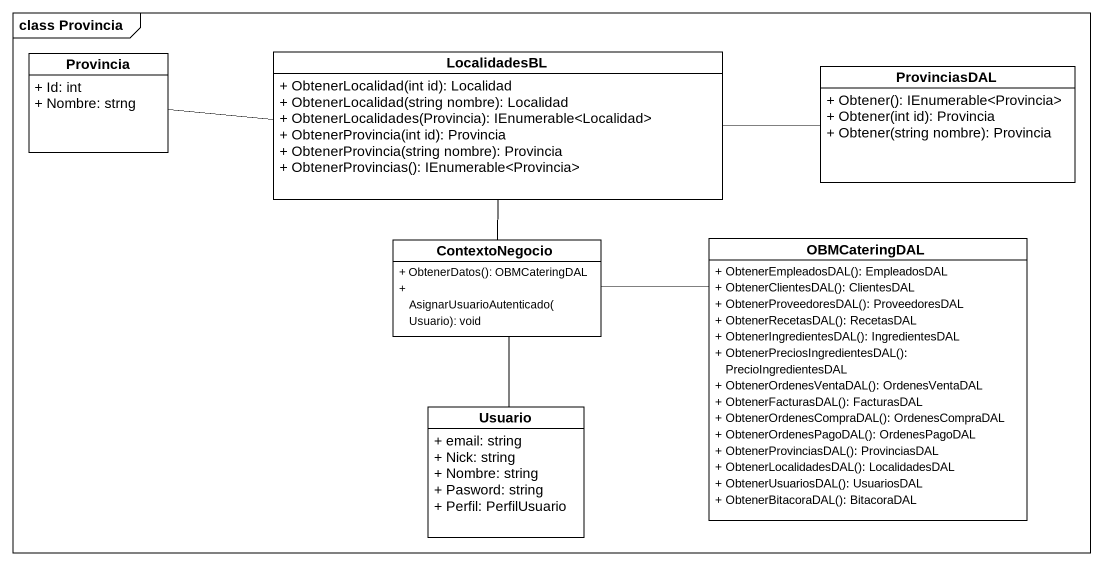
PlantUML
@startuml
mainframe class Provincia
hide circle
hide empty members
skinparam classAttributeIconSize 0
class Provincia {
  + Id: int
  + Nombre: strng
}
class LocalidadesBL {
  + ObtenerLocalidad(int id): Localidad
  + ObtenerLocalidad(string nombre): Localidad
  + ObtenerLocalidades(Provincia): IEnumerable<Localidad>
  + ObtenerProvincia(int id): Provincia
  + ObtenerProvincia(string nombre): Provincia
  + ObtenerProvincias(): IEnumerable<Provincia>
}
class ProvinciasDAL {
  + Obtener(): IEnumerable<Provincia>
  + Obtener(int id): Provincia
  + Obtener(string nombre): Provincia
}
class ContextoNegocio {
  + ObtenerDatos(): OBMCateringDAL
  + AsignarUsuarioAutenticado(Usuario): void
}
class OBMCateringDAL {
  + ObtenerEmpleadosDAL(): EmpleadosDAL
  + ObtenerClientesDAL(): ClientesDAL
  + ObtenerProveedoresDAL(): ProveedoresDAL
  + ObtenerRecetasDAL(): RecetasDAL
  + ObtenerIngredientesDAL(): IngredientesDAL
  + ObtenerPreciosIngredientesDAL(): PrecioIngredientesDAL
  + ObtenerOrdenesVentaDAL(): OrdenesVentaDAL
  + ObtenerFacturasDAL(): FacturasDAL
  + ObtenerOrdenesCompraDAL(): OrdenesCompraDAL
  + ObtenerOrdenesPagoDAL(): OrdenesPagoDAL
  + ObtenerProvinciasDAL(): ProvinciasDAL
  + ObtenerLocalidadesDAL(): LocalidadesDAL
  + ObtenerUsuariosDAL(): UsuariosDAL
  + ObtenerBitacoraDAL(): BitacoraDAL
}
class Usuario {
  + email: string
  + Nick: string
  + Nombre: string
  + Pasword: string
  + Perfil: PerfilUsuario
}
Provincia -right- LocalidadesBL
LocalidadesBL -right- ProvinciasDAL
LocalidadesBL -- ContextoNegocio
ContextoNegocio -right- OBMCateringDAL
ContextoNegocio -- Usuario
@enduml
